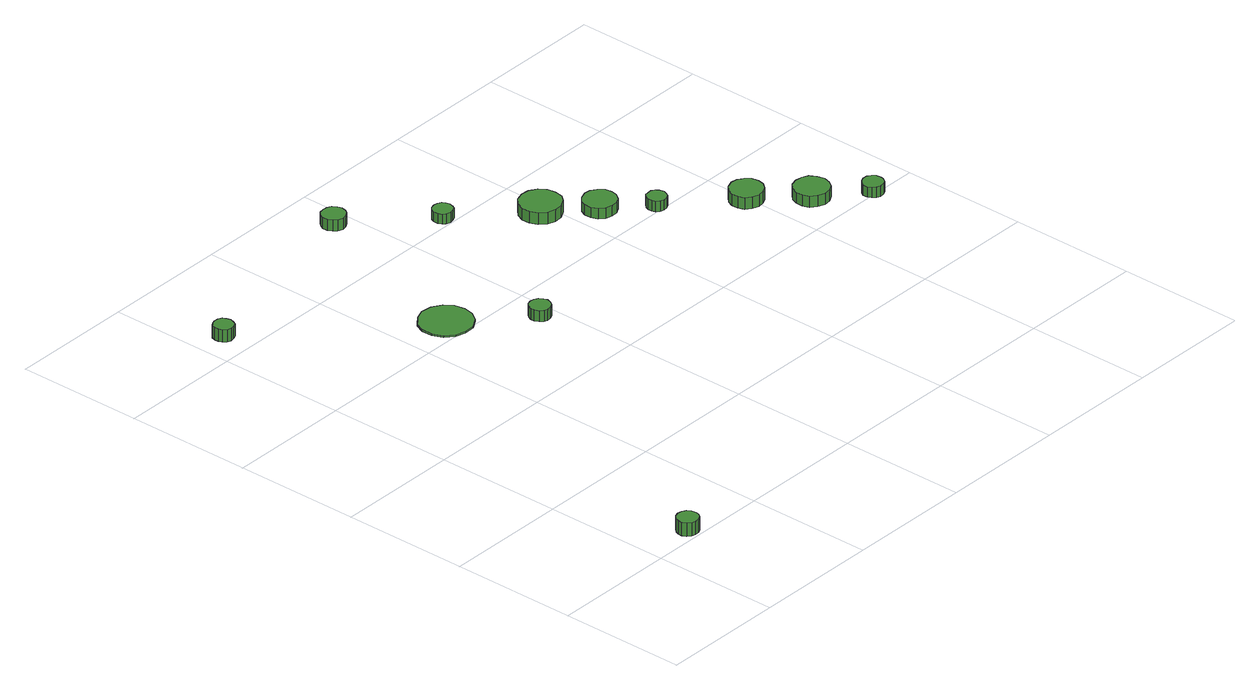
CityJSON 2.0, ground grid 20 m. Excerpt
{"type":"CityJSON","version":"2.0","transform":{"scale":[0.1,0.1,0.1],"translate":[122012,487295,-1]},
"CityObjects":{
"tree1":{"type":"SolitaryVegetationObject","attributes":{"function":"something"},"geometry":[{"type":"MultiSurface","lod":"1","boundaries":[[[0,1,2,3,4,5,6,7,8,9,10,11,12,13,14]],[[15,16,17,18,19,20,21,22,23,24,25,26,27,28,29]],[[0,29,28,1]],[[1,28,27,2]],[[2,27,26,3]],[[3,26,25,4]],[[4,25,24,5]],[[5,24,23,6]],[[6,23,22,7]],[[7,22,21,8]],[[8,21,20,9]],[[9,20,19,10]],[[10,19,18,11]],[[11,18,17,12]],[[12,17,16,13]],[[13,16,15,14]],[[14,15,29,0]]]}]},
"tree2":{"type":"SolitaryVegetationObject","attributes":{"function":"something"}},
"tree3":{"type":"SolitaryVegetationObject","attributes":{"function":"something"}},
"tree4":{"type":"SolitaryVegetationObject","attributes":{"function":"something"},"geometry":[{"type":"MultiSurface","lod":"1","boundaries":[[[30,31,32,33,34,35,36,37,38,39,40,41,42,43,44]],[[45,46,47,48,49,50,51,52,53,54,55,56,57,58,59]],[[30,59,58,31]],[[31,58,57,32]],[[32,57,56,33]],[[33,56,55,34]],[[34,55,54,35]],[[35,54,53,36]],[[36,53,52,37]],[[37,52,51,38]],[[38,51,50,39]],[[39,50,49,40]],[[40,49,48,41]],[[41,48,47,42]],[[42,47,46,43]],[[43,46,45,44]],[[44,45,59,30]]]}]},
"tree5":{"type":"SolitaryVegetationObject","attributes":{"function":"something"},"geometry":[{"type":"MultiSurface","lod":"1","boundaries":[[[60,61,62,63,64,65,66,67,68,69,70,71,72,73,74]],[[75,76,77,78,79,80,81,82,83,84,85,86,87,88,89]],[[60,89,88,61]],[[61,88,87,62]],[[62,87,86,63]],[[63,86,85,64]],[[64,85,84,65]],[[65,84,83,66]],[[66,83,82,67]],[[67,82,81,68]],[[68,81,80,69]],[[69,80,79,70]],[[70,79,78,71]],[[71,78,77,72]],[[72,77,76,73]],[[73,76,75,74]],[[74,75,89,60]]]}]},
"tree6":{"type":"SolitaryVegetationObject","attributes":{"function":"something"},"geometry":[{"type":"MultiSurface","lod":"1","boundaries":[[[90,91,92,93,94,95,96,97,98,99,100,101,102,103,104]],[[105,106,107,108,109,110,111,112,113,114,115,116,117,118,119]],[[90,119,118,91]],[[91,118,117,92]],[[92,117,116,93]],[[93,116,115,94]],[[94,115,114,95]],[[95,114,113,96]],[[96,113,112,97]],[[97,112,111,98]],[[98,111,110,99]],[[99,110,109,100]],[[100,109,108,101]],[[101,108,107,102]],[[102,107,106,103]],[[103,106,105,104]],[[104,105,119,90]]]}]},
"tree7":{"type":"SolitaryVegetationObject","attributes":{"function":"something"},"geometry":[{"type":"MultiSurface","lod":"1","boundaries":[[[120,121,122,123,124,125,126,127,128,129,130,131,132,133,134]],[[135,136,137,138,139,140,141,142,143,144,145,146,147,148,149]],[[120,149,148,121]],[[121,148,147,122]],[[122,147,146,123]],[[123,146,145,124]],[[124,145,144,125]],[[125,144,143,126]],[[126,143,142,127]],[[127,142,141,128]],[[128,141,140,129]],[[129,140,139,130]],[[130,139,138,131]],[[131,138,137,132]],[[132,137,136,133]],[[133,136,135,134]],[[134,135,149,120]]]}]},
"tree8":{"type":"SolitaryVegetationObject","attributes":{"function":"something"},"geometry":[{"type":"MultiSurface","lod":"1","boundaries":[[[150,151,152,153,154,155,156,157,158,159,160,161,162,163,164]],[[165,166,167,168,169,170,171,172,173,174,175,176,177,178,179]],[[150,179,178,151]],[[151,178,177,152]],[[152,177,176,153]],[[153,176,175,154]],[[154,175,174,155]],[[155,174,173,156]],[[156,173,172,157]],[[157,172,171,158]],[[158,171,170,159]],[[159,170,169,160]],[[160,169,168,161]],[[161,168,167,162]],[[162,167,166,163]],[[163,166,165,164]],[[164,165,179,150]]]}]},
"tree9":{"type":"SolitaryVegetationObject","attributes":{"function":"something"},"geometry":[{"type":"MultiSurface","lod":"1","boundaries":[[[180,181,182,183,184,185,186,187,188,189,190,191,192,193,194]],[[195,196,197,198,199,200,201,202,203,204,205,206,207,208,209]],[[180,209,208,181]],[[181,208,207,182]],[[182,207,206,183]],[[183,206,205,184]],[[184,205,204,185]],[[185,204,203,186]],[[186,203,202,187]],[[187,202,201,188]],[[188,201,200,189]],[[189,200,199,190]],[[190,199,198,191]],[[191,198,197,192]],[[192,197,196,193]],[[193,196,195,194]],[[194,195,209,180]]]}]},
"tree10":{"type":"SolitaryVegetationObject","attributes":{"function":"something"},"geometry":[{"type":"MultiSurface","lod":"1","boundaries":[[[210,211,212,213,214,215,216,217,218,219,220,221,222,223,224]],[[225,226,227,228,229,230,231,232,233,234,235,236,237,238,239]],[[210,239,238,211]],[[211,238,237,212]],[[212,237,236,213]],[[213,236,235,214]],[[214,235,234,215]],[[215,234,233,216]],[[216,233,232,217]],[[217,232,231,218]],[[218,231,230,219]],[[219,230,229,220]],[[220,229,228,221]],[[221,228,227,222]],[[222,227,226,223]],[[223,226,225,224]],[[224,225,239,210]]]}]},
"tree11":{"type":"SolitaryVegetationObject","attributes":{"function":"something"},"geometry":[{"type":"MultiSurface","lod":"1","boundaries":[[[240,241,242,243,244,245,246,247,248,249,250,251,252,253,254]],[[255,256,257,258,259,260,261,262,263,264,265,266,267,268,269]],[[240,269,268,241]],[[241,268,267,242]],[[242,267,266,243]],[[243,266,265,244]],[[244,265,264,245]],[[245,264,263,246]],[[246,263,262,247]],[[247,262,261,248]],[[248,261,260,249]],[[249,260,259,250]],[[250,259,258,251]],[[251,258,257,252]],[[252,257,256,253]],[[253,256,255,254]],[[254,255,269,240]]]}]},
"tree12":{"type":"SolitaryVegetationObject","attributes":{"function":"something"},"geometry":[{"type":"MultiSurface","lod":"1","boundaries":[[[270,271,272,273,274,275,276,277,278,279,280,281,282,283,284]],[[285,286,287,288,289,290,291,292,293,294,295,296,297,298,299]],[[270,299,298,271]],[[271,298,297,272]],[[272,297,296,273]],[[273,296,295,274]],[[274,295,294,275]],[[275,294,293,276]],[[276,293,292,277]],[[277,292,291,278]],[[278,291,290,279]],[[279,290,289,280]],[[280,289,288,281]],[[281,288,287,282]],[[282,287,286,283]],[[283,286,285,284]],[[284,285,299,270]]]}]},
"tree13":{"type":"SolitaryVegetationObject","attributes":{"function":"something"},"geometry":[{"type":"MultiSurface","lod":"1","boundaries":[[[300,301,302,303,304,305,306,307,308,309,310,311,312,313,314]],[[315,316,317,318,319,320,321,322,323,324,325,326,327,328,329]],[[300,329,328,301]],[[301,328,327,302]],[[302,327,326,303]],[[303,326,325,304]],[[304,325,324,305]],[[305,324,323,306]],[[306,323,322,307]],[[307,322,321,308]],[[308,321,320,309]],[[309,320,319,310]],[[310,319,318,311]],[[311,318,317,312]],[[312,317,316,313]],[[313,316,315,314]],[[314,315,329,300]]]}]},
"tree14":{"type":"SolitaryVegetationObject","attributes":{"function":"something"},"geometry":[{"type":"MultiSurface","lod":"1","boundaries":[[[330,331,332,333,334,335,336,337,338,339,340,341,342,343,344]],[[345,346,347,348,349,350,351,352,353,354,355,356,357,358,359]],[[330,359,358,331]],[[331,358,357,332]],[[332,357,356,333]],[[333,356,355,334]],[[334,355,354,335]],[[335,354,353,336]],[[336,353,352,337]],[[337,352,351,338]],[[338,351,350,339]],[[339,350,349,340]],[[340,349,348,341]],[[341,348,347,342]],[[342,347,346,343]],[[343,346,345,344]],[[344,345,359,330]]]}]}
},
"vertices":[
[98,20,29],[97,27,29],[93,33,29],[87,36,29],[80,37,29],[73,35,29],[68,30,29],[65,24,29],[65,17,29],[68,11,29],[73,6,29],[80,4,29],[87,5,29],[93,8,29],[97,14,29],[97,14,7],[93,8,7],[87,5,7],[80,4,7],[73,6,7],[68,11,7],[65,17,7],[65,24,7],[68,30,7],[73,35,7],[80,37,7],[87,36,7],[93,33,7],[97,27,7],[98,20,7],
[60,844,30],[58,850,30],[55,856,30],[49,859,30],[42,859,30],[36,857,30],[31,853,30],[29,847,30],[29,841,30],[31,835,30],[36,830,30],[42,828,30],[49,829,30],[55,832,30],[58,838,30],[58,838,10],[55,832,10],[49,829,10],[42,828,10],[36,830,10],[31,835,10],[29,841,10],[29,847,10],[31,853,10],[36,857,10],[42,859,10],[49,859,10],[55,856,10],[58,850,10],[60,844,10],
[317,633,12],[314,650,12],[304,663,12],[289,672,12],[272,674,12],[256,668,12],[243,657,12],[236,642,12],[236,625,12],[243,609,12],[256,598,12],[272,593,12],[289,594,12],[304,603,12],[314,617,12],[314,617,9],[304,603,9],[289,594,9],[272,593,9],[256,598,9],[243,609,9],[236,625,9],[236,642,9],[243,657,9],[256,668,9],[272,674,9],[289,672,9],[304,663,9],[314,650,9],[317,633,9],
[392,545,27],[390,551,27],[386,557,27],[380,560,27],[373,561,27],[367,559,27],[362,554,27],[359,548,27],[359,541,27],[362,535,27],[367,530,27],[373,528,27],[380,529,27],[386,532,27],[390,538,27],[390,538,9],[386,532,9],[380,529,9],[373,528,9],[367,530,9],[362,535,9],[359,541,9],[359,548,9],[362,554,9],[367,559,9],[373,561,9],[380,560,9],[386,557,9],[390,551,9],[392,545,9],
[390,922,26],[388,929,26],[384,936,26],[377,939,26],[370,940,26],[362,938,26],[357,933,26],[353,926,26],[353,918,26],[357,911,26],[362,906,26],[370,903,26],[377,904,26],[384,908,26],[388,914,26],[388,914,8],[384,908,8],[377,904,8],[370,903,8],[362,906,8],[357,911,8],[353,918,8],[353,926,8],[357,933,8],[362,938,8],[370,940,8],[377,939,8],[384,936,8],[388,929,8],[390,922,8],
[499,817,24],[497,823,24],[494,828,24],[488,831,24],[482,832,24],[475,830,24],[471,826,24],[468,820,24],[468,813,24],[471,807,24],[475,803,24],[482,801,24],[488,802,24],[494,805,24],[497,810,24],[497,810,8],[494,805,8],[488,802,8],[482,801,8],[475,803,8],[471,807,8],[468,813,8],[468,820,8],[471,826,8],[475,830,8],[482,832,8],[488,831,8],[494,828,8],[497,823,8],[499,817,8],
[615,722,27],[613,735,27],[605,746,27],[593,753,27],[580,754,27],[567,750,27],[557,741,27],[552,729,27],[552,716,27],[557,704,27],[567,695,27],[580,691,27],[593,692,27],[605,699,27],[613,709,27],[613,709,8],[605,699,8],[593,692,8],[580,691,8],[567,695,8],[557,704,8],[552,716,8],[552,729,8],[557,741,8],[567,750,8],[580,754,8],[593,753,8],[605,746,8],[613,735,8],[615,722,8],
[670,665,25],[668,676,25],[661,684,25],[652,690,25],[642,691,25],[631,687,25],[623,680,25],[619,671,25],[619,660,25],[623,650,25],[631,643,25],[642,640,25],[652,641,25],[661,646,25],[668,655,25],[668,655,8],[661,646,8],[652,641,8],[642,640,8],[631,643,8],[623,650,8],[619,660,8],[619,671,8],[623,680,8],[631,687,8],[642,691,8],[652,690,8],[661,684,8],[668,676,8],[670,665,8],
[718,610,25],[716,617,25],[713,622,25],[707,625,25],[701,625,25],[695,624,25],[690,619,25],[688,613,25],[688,607,25],[690,601,25],[695,597,25],[701,595,25],[707,596,25],[713,599,25],[716,604,25],[716,604,8],[713,599,8],[707,596,8],[701,595,8],[695,597,8],[690,601,8],[688,607,8],[688,613,8],[690,619,8],[695,624,8],[701,625,8],[707,625,8],[713,622,8],[716,617,8],[718,610,8],
[823,526,27],[821,537,27],[814,545,27],[805,551,27],[795,552,27],[784,548,27],[776,541,27],[772,532,27],[772,521,27],[776,511,27],[784,504,27],[795,501,27],[805,502,27],[814,507,27],[821,516,27],[821,516,8],[814,507,8],[805,502,8],[795,501,8],[784,504,8],[776,511,8],[772,521,8],[772,532,8],[776,541,8],[784,548,8],[795,552,8],[805,551,8],[814,545,8],[821,537,8],[823,526,8],
[889,461,26],[886,472,26],[880,482,26],[870,487,26],[859,488,26],[848,485,26],[839,477,26],[835,467,26],[835,456,26],[839,445,26],[848,438,26],[859,434,26],[870,435,26],[880,441,26],[886,450,26],[886,450,8],[880,441,8],[870,435,8],[859,434,8],[848,438,8],[839,445,8],[835,456,8],[835,467,8],[839,477,8],[848,485,8],[859,488,8],[870,487,8],[880,482,8],[886,472,8],[889,461,8],
[944,405,25],[943,412,25],[939,417,25],[933,421,25],[926,421,25],[920,419,25],[915,415,25],[912,409,25],[912,402,25],[915,396,25],[920,391,25],[926,389,25],[933,390,25],[939,393,25],[943,399,25],[943,399,8],[939,393,8],[933,390,8],[926,389,8],[920,391,8],[915,396,8],[912,402,8],[912,409,8],[915,415,8],[920,419,8],[926,421,8],[933,421,8],[939,417,8],[943,412,8],[944,405,8]
]}
